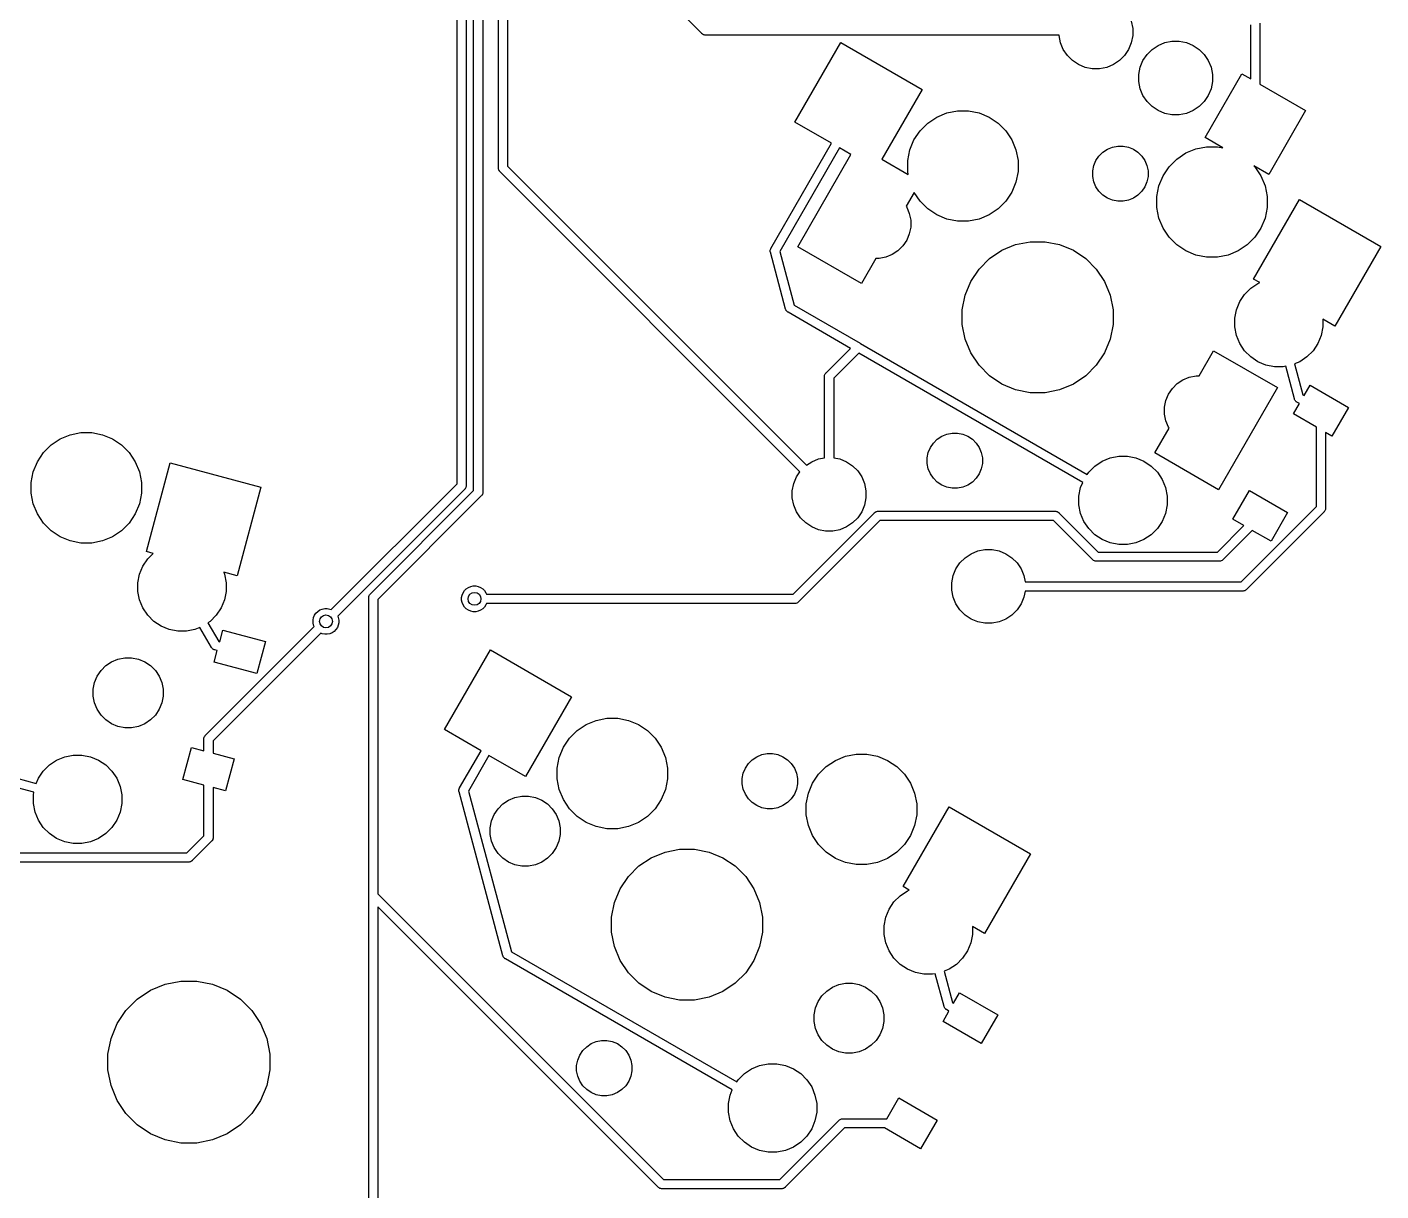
# Model space of a CAD drawing. Extents: x 52 to 337, y -160 to -34.
# Drawn here: x 298.02 to 334.81, y -143.99 to -112.39 of the extents above; entities that cross this region are included whole.
import ezdxf

# ---------------------------------------------------------------- set-up
doc = ezdxf.new("R2010")
doc.units = 0
doc.layers.add('BLACK', color=7, linetype='CONTINUOUS')

msp = doc.modelspace()

# ---------------------------------------------------------------- linework, layer by layer
at = {"layer": 'BLACK', "linetype": 'CONTINUOUS'}
for p, q in [((309.706, -124.788), (309.706, -69.2091)), ((309.956, -69.2547), (309.956, -124.834)), ((310.156, -124.974), (310.156, -69.3955)), ((310.406, -69.4411), (310.406, -125.02)), ((316.356, -112.562), (310.647, -106.853)), ((310.831, -116.211), (310.831, -109.827)), ((311.081, -109.827), (311.081, -116.165)), ((316.36, -112.566), (316.356, -112.562)), ((316.364, -112.57), (316.36, -112.566)), ((328.028, -112.228), (328.066, -112.421)), ((328.066, -112.421), (328.066, -112.618)), ((331.271, -113.793), (331.271, -112.327)), ((331.521, -112.281), (331.521, -113.937)), ((316.376, -112.58), (316.364, -112.57)), ((316.364, -112.57), (316.364, -112.57)), ((316.379, -112.582), (316.376, -112.58)), ((316.4, -112.594), (316.379, -112.582)), ((316.424, -112.601), (316.4, -112.594)), ((316.442, -112.602), (316.424, -112.601)), ((316.448, -112.603), (316.442, -112.602)), ((316.442, -112.602), (316.442, -112.602)), ((316.455, -112.602), (316.448, -112.603)), ((326.066, -112.602), (316.455, -112.602)), ((318.886, -114.968), (320.136, -112.802)), ((320.136, -112.802), (322.345, -114.077)), ((326.066, -112.618), (326.066, -112.602)), ((326.105, -112.811), (326.066, -112.618)), ((326.18, -112.993), (326.105, -112.811)), ((328.028, -112.811), (327.952, -112.993)), ((328.066, -112.618), (328.028, -112.811)), ((328.594, -112.993), (328.758, -112.883)), ((328.758, -112.883), (328.94, -112.808)), ((328.94, -112.808), (329.133, -112.77)), ((329.133, -112.77), (329.33, -112.77)), ((329.33, -112.77), (329.523, -112.808)), ((329.523, -112.808), (329.705, -112.883)), ((329.705, -112.883), (329.869, -112.993)), ((326.289, -113.157), (326.18, -112.993)), ((326.429, -113.296), (326.289, -113.157)), ((326.593, -113.406), (326.429, -113.296)), ((327.704, -113.296), (327.54, -113.406)), ((327.843, -113.157), (327.704, -113.296)), ((327.952, -112.993), (327.843, -113.157)), ((328.27, -113.478), (328.345, -113.296)), ((328.345, -113.296), (328.454, -113.132)), ((328.454, -113.132), (328.594, -112.993)), ((329.869, -112.993), (330.008, -113.132)), ((330.008, -113.132), (330.117, -113.296)), ((330.117, -113.296), (330.193, -113.478)), ((326.774, -113.481), (326.593, -113.406)), ((326.968, -113.52), (326.774, -113.481)), ((327.165, -113.52), (326.968, -113.52)), ((327.358, -113.481), (327.165, -113.52)), ((327.54, -113.406), (327.358, -113.481)), ((328.231, -113.671), (328.27, -113.478)), ((328.231, -113.868), (328.231, -113.671)), ((330.03, -115.386), (331.03, -113.653)), ((330.193, -113.478), (330.231, -113.671)), ((330.231, -113.671), (330.231, -113.868)), ((331.03, -113.653), (331.271, -113.793)), ((328.27, -114.061), (328.231, -113.868)), ((330.231, -113.868), (330.193, -114.061)), ((331.521, -113.937), (332.762, -114.653)), ((322.345, -114.077), (321.25, -115.974)), ((328.345, -114.243), (328.27, -114.061)), ((328.454, -114.407), (328.345, -114.243)), ((328.594, -114.546), (328.454, -114.407)), ((330.008, -114.407), (329.869, -114.546)), ((330.117, -114.243), (330.008, -114.407)), ((330.193, -114.061), (330.117, -114.243)), ((322.741, -114.831), (323.014, -114.718)), ((323.014, -114.718), (323.304, -114.66)), ((323.304, -114.66), (323.599, -114.66)), ((323.599, -114.66), (323.889, -114.718)), ((323.889, -114.718), (324.162, -114.831)), ((328.758, -114.656), (328.594, -114.546)), ((328.94, -114.731), (328.758, -114.656)), ((329.133, -114.77), (328.94, -114.731)), ((329.33, -114.77), (329.133, -114.77)), ((329.523, -114.731), (329.33, -114.77)), ((329.705, -114.656), (329.523, -114.731)), ((329.869, -114.546), (329.705, -114.656)), ((332.762, -114.653), (331.762, -116.386)), ((319.882, -115.543), (318.886, -114.968)), ((322.287, -115.204), (322.495, -114.995)), ((322.495, -114.995), (322.741, -114.831)), ((324.162, -114.831), (324.408, -114.995)), ((324.408, -114.995), (324.617, -115.204)), ((322.009, -115.722), (322.122, -115.449)), ((322.122, -115.449), (322.287, -115.204)), ((324.617, -115.204), (324.781, -115.449)), ((324.781, -115.449), (324.894, -115.722)), ((330.512, -115.664), (330.03, -115.386)), ((318.235, -118.396), (319.882, -115.543)), ((320.099, -115.668), (318.474, -118.481)), ((318.965, -118.35), (320.41, -115.848)), ((320.41, -115.848), (320.099, -115.668)), ((321.952, -116.012), (322.009, -115.722)), ((324.894, -115.722), (324.952, -116.012)), ((327.149, -115.889), (327.253, -115.785)), ((327.253, -115.785), (327.376, -115.703)), ((327.376, -115.703), (327.512, -115.646)), ((327.512, -115.646), (327.657, -115.618)), ((327.657, -115.618), (327.805, -115.618)), ((327.805, -115.618), (327.95, -115.646)), ((327.95, -115.646), (328.087, -115.703)), ((328.087, -115.703), (328.209, -115.785)), ((328.209, -115.785), (328.314, -115.889)), ((329.265, -115.97), (329.51, -115.806)), ((329.51, -115.806), (329.783, -115.693)), ((329.783, -115.693), (330.073, -115.635)), ((330.073, -115.635), (330.369, -115.635)), ((330.369, -115.635), (330.512, -115.664)), ((310.831, -116.217), (310.831, -116.211)), ((310.833, -116.241), (310.831, -116.217)), ((310.84, -116.265), (310.833, -116.241)), ((311.081, -116.165), (319.201, -124.285)), ((321.25, -115.974), (321.968, -116.389)), ((321.952, -116.308), (321.952, -116.012)), ((324.952, -116.012), (324.952, -116.308)), ((326.981, -116.294), (327.01, -116.149)), ((327.01, -116.149), (327.067, -116.012)), ((327.067, -116.012), (327.149, -115.889)), ((328.314, -115.889), (328.396, -116.012)), ((328.396, -116.012), (328.452, -116.149)), ((328.452, -116.149), (328.481, -116.294)), ((328.892, -116.425), (329.056, -116.179)), ((329.056, -116.179), (329.265, -115.97)), ((331.762, -116.386), (331.361, -116.154)), ((331.361, -116.154), (331.386, -116.179)), ((331.386, -116.179), (331.55, -116.425)), ((310.852, -116.287), (310.84, -116.265)), ((310.864, -116.301), (310.852, -116.287)), ((310.867, -116.306), (310.864, -116.301)), ((310.872, -116.31), (310.867, -116.306)), ((319.024, -124.462), (310.872, -116.31)), ((321.968, -116.389), (321.952, -116.308)), ((324.894, -116.598), (324.781, -116.871)), ((324.952, -116.308), (324.894, -116.598)), ((326.981, -116.441), (326.981, -116.294)), ((327.01, -116.586), (326.981, -116.441)), ((327.067, -116.723), (327.01, -116.586)), ((328.452, -116.586), (328.396, -116.723)), ((328.481, -116.441), (328.452, -116.586)), ((328.481, -116.294), (328.481, -116.441)), ((328.779, -116.698), (328.892, -116.425)), ((331.55, -116.425), (331.663, -116.698)), ((322.126, -116.876), (321.909, -117.252)), ((322.287, -117.116), (322.126, -116.876)), ((324.781, -116.871), (324.617, -117.116)), ((327.149, -116.846), (327.067, -116.723)), ((327.253, -116.95), (327.149, -116.846)), ((327.376, -117.032), (327.253, -116.95)), ((328.209, -116.95), (328.087, -117.032)), ((328.314, -116.846), (328.209, -116.95)), ((328.396, -116.723), (328.314, -116.846)), ((328.721, -116.988), (328.779, -116.698)), ((331.663, -116.698), (331.721, -116.988)), ((321.909, -117.252), (321.924, -117.275)), ((321.924, -117.275), (321.995, -117.448)), ((322.495, -117.325), (322.287, -117.116)), ((322.741, -117.489), (322.495, -117.325)), ((324.408, -117.325), (324.162, -117.489)), ((324.617, -117.116), (324.408, -117.325)), ((327.512, -117.089), (327.376, -117.032)), ((327.657, -117.118), (327.512, -117.089)), ((327.805, -117.118), (327.657, -117.118)), ((327.95, -117.089), (327.805, -117.118)), ((328.087, -117.032), (327.95, -117.089)), ((328.721, -117.283), (328.721, -116.988)), ((328.779, -117.573), (328.721, -117.283)), ((331.351, -119.231), (332.601, -117.066)), ((331.721, -117.283), (331.663, -117.573)), ((331.721, -116.988), (331.721, -117.283)), ((332.601, -117.066), (334.81, -118.341)), ((321.995, -117.448), (322.032, -117.631)), ((322.032, -117.631), (322.032, -117.818)), ((323.014, -117.602), (322.741, -117.489)), ((323.304, -117.66), (323.014, -117.602)), ((323.599, -117.66), (323.304, -117.66)), ((323.889, -117.602), (323.599, -117.66)), ((324.162, -117.489), (323.889, -117.602)), ((328.892, -117.846), (328.779, -117.573)), ((331.663, -117.573), (331.55, -117.846)), ((321.995, -118.002), (321.924, -118.175)), ((322.032, -117.818), (321.995, -118.002)), ((329.056, -118.091), (328.892, -117.846)), ((331.55, -117.846), (331.386, -118.091)), ((318.215, -118.447), (318.221, -118.423)), ((318.215, -118.472), (318.215, -118.447)), ((318.221, -118.423), (318.229, -118.407)), ((318.229, -118.407), (318.231, -118.401)), ((318.229, -118.407), (318.229, -118.407)), ((318.231, -118.401), (318.235, -118.396)), ((320.698, -119.35), (318.965, -118.35)), ((321.82, -118.33), (321.687, -118.463)), ((321.924, -118.175), (321.82, -118.33)), ((324.174, -118.672), (324.51, -118.448)), ((324.51, -118.448), (324.883, -118.293)), ((324.883, -118.293), (325.279, -118.215)), ((325.279, -118.215), (325.683, -118.215)), ((325.683, -118.215), (326.079, -118.293)), ((326.079, -118.293), (326.452, -118.448)), ((326.452, -118.448), (326.788, -118.672)), ((329.265, -118.3), (329.056, -118.091)), ((329.51, -118.465), (329.265, -118.3)), ((331.177, -118.3), (330.931, -118.465)), ((331.386, -118.091), (331.177, -118.3)), ((334.81, -118.341), (333.56, -120.506)), ((318.218, -118.49), (318.215, -118.472)), ((318.219, -118.496), (318.218, -118.49)), ((318.218, -118.49), (318.218, -118.49)), ((318.221, -118.502), (318.219, -118.496)), ((318.635, -120.046), (318.221, -118.502)), ((318.474, -118.481), (318.864, -119.937)), ((321.088, -118.675), (320.698, -119.35)), ((321.175, -118.675), (321.088, -118.675)), ((321.359, -118.638), (321.175, -118.675)), ((321.532, -118.567), (321.359, -118.638)), ((321.687, -118.463), (321.532, -118.567)), ((323.889, -118.958), (324.174, -118.672)), ((326.788, -118.672), (327.074, -118.958)), ((329.783, -118.578), (329.51, -118.465)), ((330.073, -118.635), (329.783, -118.578)), ((330.369, -118.635), (330.073, -118.635)), ((330.658, -118.578), (330.369, -118.635)), ((330.931, -118.465), (330.658, -118.578)), ((323.665, -119.294), (323.889, -118.958)), ((327.074, -118.958), (327.298, -119.294)), ((323.51, -119.667), (323.665, -119.294)), ((327.298, -119.294), (327.452, -119.667)), ((331.104, -119.647), (331.271, -119.48)), ((331.271, -119.48), (331.467, -119.348)), ((331.518, -119.327), (331.351, -119.231)), ((331.467, -119.348), (331.518, -119.327)), ((323.431, -120.063), (323.51, -119.667)), ((327.452, -119.667), (327.531, -120.063)), ((330.882, -120.062), (330.972, -119.843)), ((330.972, -119.843), (331.104, -119.647)), ((318.636, -120.052), (318.635, -120.046)), ((318.638, -120.058), (318.636, -120.052)), ((318.644, -120.075), (318.638, -120.058)), ((318.638, -120.058), (318.638, -120.058)), ((318.657, -120.096), (318.644, -120.075)), ((318.674, -120.114), (318.657, -120.096)), ((318.694, -120.128), (318.674, -120.114)), ((318.7, -120.131), (318.694, -120.128)), ((320.397, -121.111), (318.7, -120.131)), ((318.864, -119.937), (320.661, -120.975)), ((323.431, -120.467), (323.431, -120.063)), ((327.531, -120.063), (327.531, -120.467)), ((330.836, -120.294), (330.882, -120.062)), ((330.836, -120.53), (330.836, -120.294)), ((323.51, -120.863), (323.431, -120.467)), ((327.531, -120.467), (327.452, -120.863)), ((330.882, -120.762), (330.836, -120.53)), ((333.236, -120.53), (333.19, -120.762)), ((333.56, -120.506), (333.236, -120.319)), ((333.236, -120.319), (333.236, -120.53)), ((320.661, -120.975), (320.67, -120.98)), ((320.67, -120.98), (320.672, -120.981)), ((320.672, -120.981), (326.831, -124.537)), ((323.665, -121.236), (323.51, -120.863)), ((327.452, -120.863), (327.298, -121.236)), ((330.972, -120.98), (330.882, -120.762)), ((331.104, -121.177), (330.972, -120.98)), ((333.099, -120.98), (332.968, -121.177)), ((333.19, -120.762), (333.099, -120.98)), ((319.732, -121.776), (320.397, -121.111)), ((320.621, -121.24), (319.941, -121.92)), ((326.707, -124.754), (320.621, -121.24)), ((323.889, -121.572), (323.665, -121.236)), ((327.298, -121.236), (327.074, -121.572)), ((329.875, -121.855), (330.265, -121.179)), ((330.265, -121.179), (331.997, -122.179)), ((331.271, -121.344), (331.104, -121.177)), ((331.467, -121.475), (331.271, -121.344)), ((332.801, -121.344), (332.604, -121.475)), ((332.968, -121.177), (332.801, -121.344)), ((324.174, -121.857), (323.889, -121.572)), ((327.074, -121.572), (326.788, -121.857)), ((331.686, -121.566), (331.467, -121.475)), ((331.918, -121.612), (331.686, -121.566)), ((332.154, -121.612), (331.918, -121.612)), ((332.224, -121.598), (332.154, -121.612)), ((332.463, -122.487), (332.224, -121.598)), ((332.604, -121.475), (332.466, -121.533)), ((332.466, -121.533), (332.692, -122.378)), ((319.691, -121.869), (319.693, -121.844)), ((319.691, -121.875), (319.691, -121.869)), ((319.691, -124.082), (319.691, -121.875)), ((319.693, -121.844), (319.7, -121.821)), ((319.7, -121.821), (319.712, -121.799)), ((319.712, -121.799), (319.723, -121.785)), ((319.723, -121.785), (319.727, -121.78)), ((319.723, -121.785), (319.723, -121.785)), ((319.727, -121.78), (319.732, -121.776)), ((319.941, -121.92), (319.941, -124.082)), ((324.51, -122.081), (324.174, -121.857)), ((324.883, -122.236), (324.51, -122.081)), ((326.452, -122.081), (326.079, -122.236)), ((326.788, -121.857), (326.452, -122.081)), ((329.143, -122.199), (329.275, -122.067)), ((329.275, -122.067), (329.431, -121.963)), ((329.431, -121.963), (329.604, -121.891)), ((329.604, -121.891), (329.787, -121.855)), ((329.787, -121.855), (329.875, -121.855)), ((332.723, -122.396), (332.886, -122.115)), ((332.886, -122.115), (333.925, -122.715)), ((325.279, -122.315), (324.883, -122.236)), ((325.683, -122.315), (325.279, -122.315)), ((326.079, -122.236), (325.683, -122.315)), ((328.967, -122.528), (329.039, -122.355)), ((329.039, -122.355), (329.143, -122.199)), ((331.997, -122.179), (330.397, -124.95)), ((332.464, -122.493), (332.463, -122.487)), ((332.466, -122.499), (332.464, -122.493)), ((332.472, -122.516), (332.466, -122.499)), ((332.466, -122.499), (332.466, -122.499)), ((332.692, -122.378), (332.723, -122.396)), ((328.931, -122.711), (328.967, -122.528)), ((328.931, -122.898), (328.931, -122.711)), ((332.436, -122.894), (332.598, -122.613)), ((332.485, -122.537), (332.472, -122.516)), ((332.502, -122.555), (332.485, -122.537)), ((332.509, -122.56), (332.502, -122.555)), ((332.517, -122.566), (332.509, -122.56)), ((332.522, -122.57), (332.517, -122.566)), ((332.517, -122.566), (332.517, -122.566)), ((332.528, -122.572), (332.522, -122.57)), ((332.598, -122.613), (332.528, -122.572)), ((333.925, -122.715), (333.475, -123.494)), ((328.967, -123.082), (328.931, -122.898)), ((329.039, -123.255), (328.967, -123.082)), ((333.055, -123.252), (332.436, -122.894)), ((298.675, -123.735), (298.921, -123.57)), ((298.921, -123.57), (299.194, -123.457)), ((299.194, -123.457), (299.484, -123.4)), ((299.484, -123.4), (299.779, -123.4)), ((299.779, -123.4), (300.069, -123.457)), ((300.069, -123.457), (300.342, -123.57)), ((300.342, -123.57), (300.588, -123.735)), ((322.649, -123.684), (322.753, -123.579)), ((322.753, -123.579), (322.876, -123.497)), ((322.876, -123.497), (323.012, -123.441)), ((323.012, -123.441), (323.157, -123.412)), ((323.157, -123.412), (323.305, -123.412)), ((323.305, -123.412), (323.45, -123.441)), ((323.45, -123.441), (323.587, -123.497)), ((323.587, -123.497), (323.709, -123.579)), ((323.709, -123.579), (323.814, -123.684)), ((328.665, -123.95), (329.054, -123.277)), ((329.054, -123.277), (329.039, -123.255)), ((333.055, -125.405), (333.055, -123.252)), ((333.475, -123.494), (333.305, -123.396)), ((333.305, -123.396), (333.305, -125.45)), ((298.302, -124.189), (298.467, -123.944)), ((298.467, -123.944), (298.675, -123.735)), ((300.588, -123.735), (300.797, -123.944)), ((300.797, -123.944), (300.961, -124.189)), ((322.481, -124.088), (322.51, -123.943)), ((322.51, -123.943), (322.567, -123.807)), ((322.567, -123.807), (322.649, -123.684)), ((323.814, -123.684), (323.896, -123.807)), ((323.896, -123.807), (323.952, -123.943)), ((323.952, -123.943), (323.981, -124.088)), ((330.397, -124.95), (328.665, -123.95)), ((298.189, -124.462), (298.302, -124.189)), ((300.961, -124.189), (301.074, -124.462)), ((301.266, -126.632), (301.913, -124.217)), ((301.913, -124.217), (304.376, -124.877)), ((319.201, -124.285), (319.343, -124.191)), ((319.343, -124.191), (319.524, -124.115)), ((319.524, -124.115), (319.691, -124.082)), ((319.941, -124.082), (320.108, -124.115)), ((320.108, -124.115), (320.29, -124.191)), ((320.29, -124.191), (320.454, -124.3)), ((320.454, -124.3), (320.593, -124.439)), ((322.481, -124.236), (322.481, -124.088)), ((322.51, -124.381), (322.481, -124.236)), ((323.981, -124.236), (323.952, -124.381)), ((323.981, -124.088), (323.981, -124.236)), ((326.871, -124.478), (327.038, -124.311)), ((327.038, -124.311), (327.235, -124.179)), ((327.235, -124.179), (327.453, -124.089)), ((327.453, -124.089), (327.685, -124.043)), ((327.685, -124.043), (327.922, -124.043)), ((327.922, -124.043), (328.153, -124.089)), ((328.153, -124.089), (328.372, -124.179)), ((328.372, -124.179), (328.568, -124.311)), ((328.568, -124.311), (328.735, -124.478)), ((298.132, -124.752), (298.189, -124.462)), ((301.074, -124.462), (301.132, -124.752)), ((318.855, -124.785), (318.93, -124.603)), ((318.93, -124.603), (319.024, -124.462)), ((320.593, -124.439), (320.702, -124.603)), ((320.702, -124.603), (320.778, -124.785)), ((322.567, -124.517), (322.51, -124.381)), ((322.649, -124.64), (322.567, -124.517)), ((322.753, -124.744), (322.649, -124.64)), ((323.814, -124.64), (323.709, -124.744)), ((323.896, -124.517), (323.814, -124.64)), ((323.952, -124.381), (323.896, -124.517)), ((326.831, -124.537), (326.871, -124.478)), ((328.735, -124.478), (328.867, -124.674)), ((328.867, -124.674), (328.957, -124.893)), ((298.132, -125.047), (298.132, -124.752)), ((298.189, -125.337), (298.132, -125.047)), ((301.132, -125.047), (301.074, -125.337)), ((301.132, -124.752), (301.132, -125.047)), ((304.376, -124.877), (303.729, -127.292)), ((306.287, -128.208), (309.706, -124.788)), ((309.915, -124.933), (306.463, -128.384)), ((307.347, -127.784), (310.156, -124.974)), ((309.92, -124.929), (309.915, -124.933)), ((309.924, -124.924), (309.92, -124.929)), ((309.936, -124.91), (309.924, -124.924)), ((309.924, -124.924), (309.924, -124.924)), ((309.947, -124.888), (309.936, -124.91)), ((309.949, -124.883), (309.947, -124.888)), ((309.954, -124.864), (309.949, -124.883)), ((309.956, -124.846), (309.954, -124.864)), ((309.956, -124.834), (309.957, -124.84)), ((309.957, -124.84), (309.956, -124.846)), ((309.956, -124.846), (309.956, -124.846)), ((310.397, -125.074), (310.386, -125.096)), ((310.404, -125.051), (310.397, -125.074)), ((310.406, -125.032), (310.404, -125.051)), ((310.406, -125.02), (310.407, -125.026)), ((310.407, -125.026), (310.406, -125.032)), ((310.406, -125.032), (310.406, -125.032)), ((318.816, -124.978), (318.855, -124.785)), ((318.816, -125.175), (318.816, -124.978)), ((320.778, -124.785), (320.816, -124.978)), ((320.816, -124.978), (320.816, -125.175)), ((322.876, -124.826), (322.753, -124.744)), ((323.012, -124.883), (322.876, -124.826)), ((323.157, -124.912), (323.012, -124.883)), ((323.305, -124.912), (323.157, -124.912)), ((323.45, -124.883), (323.305, -124.912)), ((323.587, -124.826), (323.45, -124.883)), ((323.709, -124.744), (323.587, -124.826)), ((326.603, -125.124), (326.649, -124.893)), ((326.649, -124.893), (326.707, -124.754)), ((328.957, -124.893), (329.003, -125.124)), ((330.786, -125.752), (331.236, -124.973)), ((331.236, -124.973), (332.275, -125.573)), ((298.302, -125.61), (298.189, -125.337)), ((301.074, -125.337), (300.961, -125.61)), ((310.365, -125.119), (307.556, -127.928)), ((310.37, -125.115), (310.365, -125.119)), ((310.381, -125.102), (310.37, -125.115)), ((310.386, -125.096), (310.381, -125.102)), ((318.855, -125.369), (318.816, -125.175)), ((318.93, -125.551), (318.855, -125.369)), ((320.778, -125.369), (320.702, -125.551)), ((320.816, -125.175), (320.778, -125.369)), ((326.603, -125.361), (326.603, -125.124)), ((326.649, -125.593), (326.603, -125.361)), ((329.003, -125.361), (328.957, -125.593)), ((329.003, -125.124), (329.003, -125.361)), ((331.008, -127.452), (333.055, -125.405)), ((298.467, -125.856), (298.302, -125.61)), ((300.961, -125.61), (300.797, -125.856)), ((318.837, -127.79), (321.048, -125.578)), ((319.039, -125.714), (318.93, -125.551)), ((321.193, -125.787), (318.982, -127.999)), ((319.179, -125.854), (319.039, -125.714)), ((320.593, -125.714), (320.454, -125.854)), ((320.702, -125.551), (320.593, -125.714)), ((321.048, -125.578), (321.052, -125.574)), ((321.052, -125.574), (321.057, -125.57)), ((321.057, -125.57), (321.071, -125.558)), ((321.057, -125.57), (321.057, -125.57)), ((321.071, -125.558), (321.093, -125.546)), ((321.093, -125.546), (321.117, -125.539)), ((321.117, -125.539), (321.135, -125.537)), ((321.135, -125.537), (321.135, -125.537)), ((321.135, -125.537), (321.141, -125.537)), ((321.141, -125.537), (321.147, -125.537)), ((321.147, -125.537), (325.96, -125.537)), ((325.914, -125.787), (321.193, -125.787)), ((326.979, -126.852), (325.914, -125.787)), ((325.96, -125.537), (325.966, -125.537)), ((325.966, -125.537), (325.972, -125.537)), ((325.972, -125.537), (325.972, -125.537)), ((325.972, -125.537), (325.991, -125.539)), ((325.991, -125.539), (326.014, -125.546)), ((326.014, -125.546), (326.036, -125.558)), ((326.036, -125.558), (326.055, -125.574)), ((326.055, -125.574), (326.059, -125.578)), ((326.059, -125.578), (327.123, -126.643)), ((326.74, -125.811), (326.649, -125.593)), ((326.871, -126.008), (326.74, -125.811)), ((328.867, -125.811), (328.735, -126.008)), ((328.957, -125.593), (328.867, -125.811)), ((331.089, -125.927), (330.786, -125.752)), ((333.264, -125.549), (331.153, -127.661)), ((332.275, -125.573), (331.825, -126.352)), ((333.269, -125.545), (333.264, -125.549)), ((333.276, -125.537), (333.269, -125.545)), ((333.285, -125.526), (333.276, -125.537)), ((333.296, -125.504), (333.285, -125.526)), ((333.3, -125.492), (333.296, -125.504)), ((333.304, -125.481), (333.3, -125.492)), ((333.305, -125.462), (333.304, -125.481)), ((333.305, -125.45), (333.306, -125.456)), ((333.306, -125.456), (333.305, -125.462)), ((333.305, -125.462), (333.305, -125.462)), ((298.675, -126.065), (298.467, -125.856)), ((298.921, -126.229), (298.675, -126.065)), ((300.588, -126.065), (300.342, -126.229)), ((300.797, -125.856), (300.588, -126.065)), ((319.343, -125.963), (319.179, -125.854)), ((319.524, -126.038), (319.343, -125.963)), ((319.718, -126.077), (319.524, -126.038)), ((319.915, -126.077), (319.718, -126.077)), ((320.108, -126.038), (319.915, -126.077)), ((320.29, -125.963), (320.108, -126.038)), ((320.454, -125.854), (320.29, -125.963)), ((327.038, -126.175), (326.871, -126.008)), ((327.235, -126.306), (327.038, -126.175)), ((328.568, -126.175), (328.372, -126.306)), ((328.735, -126.008), (328.568, -126.175)), ((330.373, -126.643), (331.089, -125.927)), ((331.313, -126.057), (330.518, -126.852)), ((331.825, -126.352), (331.313, -126.057)), ((299.194, -126.342), (298.921, -126.229)), ((299.484, -126.4), (299.194, -126.342)), ((299.779, -126.4), (299.484, -126.4)), ((300.069, -126.342), (299.779, -126.4)), ((300.342, -126.229), (300.069, -126.342)), ((327.453, -126.397), (327.235, -126.306)), ((327.685, -126.443), (327.453, -126.397)), ((327.922, -126.443), (327.685, -126.443)), ((328.153, -126.397), (327.922, -126.443)), ((328.372, -126.306), (328.153, -126.397)), ((301.169, -127.026), (301.301, -126.83)), ((301.45, -126.681), (301.266, -126.632)), ((301.301, -126.83), (301.45, -126.681)), ((323.37, -126.939), (323.509, -126.8)), ((323.509, -126.8), (323.673, -126.691)), ((323.673, -126.691), (323.855, -126.615)), ((323.855, -126.615), (324.048, -126.577)), ((324.048, -126.577), (324.245, -126.577)), ((324.245, -126.577), (324.438, -126.615)), ((324.438, -126.615), (324.62, -126.691)), ((324.62, -126.691), (324.784, -126.8)), ((324.784, -126.8), (324.923, -126.939)), ((326.983, -126.857), (326.979, -126.852)), ((326.987, -126.86), (326.983, -126.857)), ((327.002, -126.872), (326.987, -126.86)), ((327.023, -126.883), (327.002, -126.872)), ((327.023, -126.884), (327.023, -126.883)), ((327.047, -126.891), (327.023, -126.884)), ((327.065, -126.893), (327.047, -126.891)), ((327.071, -126.893), (327.065, -126.893)), ((327.065, -126.893), (327.065, -126.893)), ((327.077, -126.893), (327.071, -126.893)), ((330.419, -126.893), (327.077, -126.893)), ((327.123, -126.643), (330.373, -126.643)), ((330.425, -126.893), (330.419, -126.893)), ((330.431, -126.893), (330.425, -126.893)), ((330.45, -126.891), (330.431, -126.893)), ((330.431, -126.893), (330.431, -126.893)), ((330.473, -126.884), (330.45, -126.891)), ((330.495, -126.872), (330.473, -126.884)), ((330.514, -126.857), (330.495, -126.872)), ((330.518, -126.852), (330.514, -126.857)), ((301.033, -127.477), (301.079, -127.245)), ((301.079, -127.245), (301.169, -127.026)), ((303.729, -127.292), (303.366, -127.194)), ((303.366, -127.194), (303.387, -127.245)), ((303.387, -127.245), (303.433, -127.477)), ((323.185, -127.285), (323.26, -127.103)), ((323.26, -127.103), (323.37, -126.939)), ((324.923, -126.939), (325.033, -127.103)), ((325.033, -127.103), (325.108, -127.285)), ((301.033, -127.713), (301.033, -127.477)), ((303.433, -127.477), (303.433, -127.713)), ((309.909, -127.692), (309.958, -127.643)), ((309.958, -127.643), (310.015, -127.605)), ((310.015, -127.605), (310.079, -127.578)), ((310.079, -127.578), (310.147, -127.565)), ((310.147, -127.565), (310.216, -127.565)), ((310.216, -127.565), (310.283, -127.578)), ((310.283, -127.578), (310.347, -127.605)), ((310.347, -127.605), (310.404, -127.643)), ((310.404, -127.643), (310.453, -127.692)), ((323.146, -127.478), (323.185, -127.285)), ((323.146, -127.675), (323.146, -127.478)), ((325.108, -127.285), (325.141, -127.452)), ((325.141, -127.452), (331.008, -127.452)), ((301.079, -127.945), (301.033, -127.713)), ((301.169, -128.163), (301.079, -127.945)), ((303.387, -127.945), (303.296, -128.163)), ((303.433, -127.713), (303.387, -127.945)), ((307.306, -127.87), (307.308, -127.852)), ((307.306, -127.876), (307.306, -127.87)), ((307.306, -127.87), (307.306, -127.87)), ((307.306, -127.882), (307.306, -127.876)), ((307.306, -131.947), (307.306, -127.882)), ((307.308, -127.852), (307.315, -127.828)), ((307.315, -127.828), (307.327, -127.806)), ((307.327, -127.806), (307.342, -127.787)), ((307.342, -127.787), (307.347, -127.784)), ((307.556, -127.928), (307.556, -135.924)), ((309.831, -127.88), (309.845, -127.813)), ((309.831, -127.949), (309.831, -127.88)), ((309.845, -128.017), (309.831, -127.949)), ((309.845, -127.813), (309.871, -127.749)), ((309.871, -128.08), (309.845, -128.017)), ((309.871, -127.749), (309.909, -127.692)), ((310.453, -127.692), (310.491, -127.749)), ((310.491, -127.749), (310.508, -127.79)), ((310.508, -127.79), (318.837, -127.79)), ((318.959, -128.019), (318.937, -128.031)), ((318.978, -128.004), (318.959, -128.019)), ((318.982, -127.999), (318.978, -128.004)), ((323.185, -127.869), (323.146, -127.675)), ((323.26, -128.051), (323.185, -127.869)), ((325.108, -127.869), (325.033, -128.051)), ((325.141, -127.702), (325.108, -127.869)), ((331.054, -127.702), (325.141, -127.702)), ((331.06, -127.702), (331.054, -127.702)), ((331.066, -127.702), (331.06, -127.702)), ((331.084, -127.7), (331.066, -127.702)), ((331.066, -127.702), (331.066, -127.702)), ((331.108, -127.693), (331.084, -127.7)), ((331.13, -127.681), (331.108, -127.693)), ((331.149, -127.666), (331.13, -127.681)), ((331.153, -127.661), (331.149, -127.666)), ((301.301, -128.36), (301.169, -128.163)), ((301.468, -128.527), (301.301, -128.36)), ((303.165, -128.36), (302.998, -128.527)), ((303.296, -128.163), (303.165, -128.36)), ((305.807, -128.425), (305.834, -128.361)), ((305.834, -128.361), (305.872, -128.304)), ((305.872, -128.304), (305.921, -128.255)), ((305.921, -128.255), (305.978, -128.217)), ((305.978, -128.217), (306.042, -128.191)), ((306.042, -128.191), (306.109, -128.177)), ((306.109, -128.177), (306.178, -128.177)), ((306.178, -128.177), (306.246, -128.191)), ((306.246, -128.191), (306.287, -128.208)), ((306.463, -128.384), (306.48, -128.425)), ((309.909, -128.138), (309.871, -128.08)), ((309.958, -128.187), (309.909, -128.138)), ((310.015, -128.225), (309.958, -128.187)), ((310.079, -128.251), (310.015, -128.225)), ((310.147, -128.265), (310.079, -128.251)), ((310.216, -128.265), (310.147, -128.265)), ((310.283, -128.251), (310.216, -128.265)), ((310.347, -128.225), (310.283, -128.251)), ((310.404, -128.187), (310.347, -128.225)), ((310.453, -128.138), (310.404, -128.187)), ((310.491, -128.08), (310.453, -128.138)), ((310.508, -128.04), (310.491, -128.08)), ((318.883, -128.04), (310.508, -128.04)), ((318.889, -128.04), (318.883, -128.04)), ((318.895, -128.04), (318.889, -128.04)), ((318.913, -128.038), (318.895, -128.04)), ((318.895, -128.04), (318.895, -128.04)), ((318.937, -128.031), (318.913, -128.038)), ((323.37, -128.214), (323.26, -128.051)), ((323.509, -128.354), (323.37, -128.214)), ((323.673, -128.463), (323.509, -128.354)), ((324.784, -128.354), (324.62, -128.463)), ((324.923, -128.214), (324.784, -128.354)), ((325.033, -128.051), (324.923, -128.214)), ((301.664, -128.658), (301.468, -128.527)), ((301.883, -128.749), (301.664, -128.658)), ((302.115, -128.795), (301.883, -128.749)), ((302.583, -128.749), (302.351, -128.795)), ((302.721, -128.691), (302.583, -128.749)), ((303.035, -129.235), (302.721, -128.691)), ((302.866, -131.628), (305.824, -128.67)), ((302.998, -128.527), (302.938, -128.567)), ((302.938, -128.567), (303.229, -129.07)), ((305.794, -128.493), (305.807, -128.425)), ((305.794, -128.562), (305.794, -128.493)), ((305.807, -128.629), (305.794, -128.562)), ((305.824, -128.67), (305.807, -128.629)), ((306.416, -128.75), (306.367, -128.799)), ((306.454, -128.693), (306.416, -128.75)), ((306.48, -128.629), (306.454, -128.693)), ((306.48, -128.425), (306.494, -128.493)), ((306.494, -128.562), (306.48, -128.629)), ((306.494, -128.493), (306.494, -128.562)), ((323.855, -128.538), (323.673, -128.463)), ((324.048, -128.577), (323.855, -128.538)), ((324.245, -128.577), (324.048, -128.577)), ((324.438, -128.538), (324.245, -128.577)), ((324.62, -128.463), (324.438, -128.538)), ((302.351, -128.795), (302.115, -128.795)), ((306.001, -128.847), (303.075, -131.773)), ((303.229, -129.07), (303.257, -129.078)), ((303.257, -129.078), (303.341, -128.764)), ((303.341, -128.764), (304.5, -129.075)), ((304.5, -129.075), (304.267, -129.944)), ((306.042, -128.864), (306.001, -128.847)), ((306.109, -128.877), (306.042, -128.864)), ((306.178, -128.877), (306.109, -128.877)), ((306.246, -128.864), (306.178, -128.877)), ((306.31, -128.837), (306.246, -128.864)), ((306.367, -128.799), (306.31, -128.837)), ((303.038, -129.241), (303.035, -129.235)), ((303.041, -129.246), (303.038, -129.241)), ((303.042, -129.246), (303.041, -129.246)), ((303.052, -129.261), (303.042, -129.246)), ((303.07, -129.277), (303.052, -129.261)), ((303.091, -129.29), (303.07, -129.277)), ((303.098, -129.293), (303.091, -129.29)), ((303.108, -129.297), (303.098, -129.293)), ((303.114, -129.299), (303.108, -129.297)), ((303.108, -129.297), (303.108, -129.297)), ((303.108, -129.633), (303.192, -129.319)), ((303.12, -129.3), (303.114, -129.299)), ((303.192, -129.319), (303.12, -129.3)), ((309.361, -131.465), (310.611, -129.3)), ((310.611, -129.3), (312.82, -130.575)), ((299.928, -130.014), (300.032, -129.858)), ((300.032, -129.858), (300.165, -129.726)), ((300.165, -129.726), (300.32, -129.622)), ((300.32, -129.622), (300.493, -129.551)), ((300.493, -129.551), (300.677, -129.514)), ((300.677, -129.514), (300.864, -129.514)), ((300.864, -129.514), (301.047, -129.551)), ((301.047, -129.551), (301.22, -129.622)), ((301.22, -129.622), (301.376, -129.726)), ((301.376, -129.726), (301.508, -129.858)), ((301.508, -129.858), (301.612, -130.014)), ((304.267, -129.944), (303.108, -129.633)), ((299.82, -130.37), (299.857, -130.187)), ((299.857, -130.187), (299.928, -130.014)), ((301.612, -130.014), (301.684, -130.187)), ((301.684, -130.187), (301.72, -130.37)), ((299.82, -130.558), (299.82, -130.37)), ((299.857, -130.741), (299.82, -130.558)), ((301.72, -130.558), (301.684, -130.741)), ((301.72, -130.37), (301.72, -130.558)), ((312.82, -130.575), (311.57, -132.74)), ((299.928, -130.914), (299.857, -130.741)), ((300.032, -131.07), (299.928, -130.914)), ((301.612, -130.914), (301.508, -131.07)), ((301.684, -130.741), (301.612, -130.914)), ((298.209, -133.168), (291.335, -131.326)), ((291.444, -131.097), (298.274, -132.927)), ((300.165, -131.202), (300.032, -131.07)), ((300.32, -131.306), (300.165, -131.202)), ((300.493, -131.378), (300.32, -131.306)), ((301.22, -131.306), (301.047, -131.378)), ((301.376, -131.202), (301.22, -131.306)), ((301.508, -131.07), (301.376, -131.202)), ((312.97, -131.493), (313.216, -131.329)), ((313.216, -131.329), (313.489, -131.215)), ((313.489, -131.215), (313.779, -131.158)), ((313.779, -131.158), (314.074, -131.158)), ((314.074, -131.158), (314.364, -131.215)), ((314.364, -131.215), (314.637, -131.329)), ((314.637, -131.329), (314.883, -131.493)), ((300.677, -131.414), (300.493, -131.378)), ((300.864, -131.414), (300.677, -131.414)), ((301.047, -131.378), (300.864, -131.414)), ((302.825, -131.715), (302.827, -131.696)), ((302.827, -131.696), (302.834, -131.673)), ((302.834, -131.673), (302.846, -131.651)), ((302.846, -131.651), (302.861, -131.632)), ((302.861, -131.632), (302.866, -131.628)), ((310.357, -132.04), (309.361, -131.465)), ((312.762, -131.702), (312.97, -131.493)), ((314.883, -131.493), (315.092, -131.702)), ((302.254, -132.821), (302.487, -131.952)), ((302.487, -131.952), (302.825, -132.042)), ((302.825, -131.721), (302.825, -131.715)), ((302.825, -131.715), (302.825, -131.715)), ((302.825, -131.727), (302.825, -131.721)), ((302.825, -132.042), (302.825, -131.727)), ((303.075, -131.773), (303.075, -132.109)), ((307.306, -135.969), (307.306, -131.947)), ((309.774, -133.05), (310.357, -132.04)), ((312.484, -132.22), (312.597, -131.947)), ((312.597, -131.947), (312.762, -131.702)), ((315.092, -131.702), (315.256, -131.947)), ((315.256, -131.947), (315.369, -132.22)), ((298.463, -132.592), (298.63, -132.425)), ((298.63, -132.425), (298.826, -132.293)), ((298.826, -132.293), (299.045, -132.203)), ((299.045, -132.203), (299.277, -132.157)), ((299.277, -132.157), (299.513, -132.157)), ((299.513, -132.157), (299.745, -132.203)), ((299.745, -132.203), (299.963, -132.293)), ((299.963, -132.293), (300.16, -132.425)), ((300.16, -132.425), (300.327, -132.592)), ((303.075, -132.109), (303.646, -132.262)), ((303.646, -132.262), (303.413, -133.132)), ((310.574, -132.165), (310.014, -133.135)), ((311.57, -132.74), (310.574, -132.165)), ((312.427, -132.51), (312.484, -132.22)), ((315.369, -132.22), (315.427, -132.51)), ((317.542, -132.51), (317.624, -132.387)), ((317.624, -132.387), (317.728, -132.283)), ((317.728, -132.283), (317.851, -132.201)), ((317.851, -132.201), (317.987, -132.144)), ((317.987, -132.144), (318.132, -132.115)), ((318.132, -132.115), (318.28, -132.115)), ((318.28, -132.115), (318.425, -132.144)), ((318.425, -132.144), (318.562, -132.201)), ((318.562, -132.201), (318.684, -132.283)), ((318.684, -132.283), (318.789, -132.387)), ((318.789, -132.387), (318.871, -132.51)), ((319.74, -132.468), (319.985, -132.304)), ((319.985, -132.304), (320.258, -132.191)), ((320.258, -132.191), (320.548, -132.133)), ((320.548, -132.133), (320.844, -132.133)), ((320.844, -132.133), (321.133, -132.191)), ((321.133, -132.191), (321.406, -132.304)), ((321.406, -132.304), (321.652, -132.468)), ((298.274, -132.927), (298.331, -132.788)), ((298.331, -132.788), (298.463, -132.592)), ((300.327, -132.592), (300.458, -132.788)), ((300.458, -132.788), (300.549, -133.007)), ((312.427, -132.806), (312.427, -132.51)), ((315.427, -132.51), (315.427, -132.806)), ((317.456, -132.792), (317.485, -132.647)), ((317.456, -132.939), (317.456, -132.792)), ((317.485, -132.647), (317.542, -132.51)), ((318.871, -132.51), (318.927, -132.647)), ((318.927, -132.647), (318.956, -132.792)), ((318.956, -132.792), (318.956, -132.939)), ((319.367, -132.923), (319.531, -132.677)), ((319.531, -132.677), (319.74, -132.468)), ((321.652, -132.468), (321.861, -132.677)), ((321.861, -132.677), (322.025, -132.923)), ((298.195, -133.238), (298.209, -133.168)), ((300.549, -133.007), (300.595, -133.238)), ((302.825, -132.974), (302.254, -132.821)), ((302.825, -134.354), (302.825, -132.974)), ((303.413, -133.132), (303.075, -133.041)), ((303.075, -133.041), (303.075, -134.4)), ((309.754, -133.126), (309.755, -133.101)), ((309.757, -133.144), (309.754, -133.126)), ((309.755, -133.101), (309.761, -133.077)), ((309.758, -133.15), (309.757, -133.144)), ((309.757, -133.144), (309.757, -133.144)), ((309.76, -133.156), (309.758, -133.15)), ((310.953, -137.608), (309.76, -133.156)), ((309.761, -133.077), (309.768, -133.061)), ((309.768, -133.061), (309.771, -133.055)), ((309.768, -133.061), (309.768, -133.061)), ((309.771, -133.055), (309.774, -133.05)), ((310.014, -133.135), (311.183, -137.5)), ((312.484, -133.095), (312.427, -132.806)), ((312.597, -133.368), (312.484, -133.095)), ((315.369, -133.095), (315.256, -133.368)), ((315.427, -132.806), (315.369, -133.095)), ((317.485, -133.084), (317.456, -132.939)), ((317.542, -133.221), (317.485, -133.084)), ((318.927, -133.084), (318.871, -133.221)), ((318.956, -132.939), (318.927, -133.084)), ((319.254, -133.196), (319.367, -132.923)), ((322.025, -132.923), (322.138, -133.196)), ((298.195, -133.475), (298.195, -133.238)), ((298.241, -133.707), (298.195, -133.475)), ((300.595, -133.475), (300.549, -133.707)), ((300.595, -133.238), (300.595, -133.475)), ((310.819, -133.617), (310.951, -133.485)), ((310.951, -133.485), (311.107, -133.381)), ((311.107, -133.381), (311.28, -133.309)), ((311.28, -133.309), (311.463, -133.272)), ((311.463, -133.272), (311.65, -133.272)), ((311.65, -133.272), (311.834, -133.309)), ((311.834, -133.309), (312.007, -133.381)), ((312.007, -133.381), (312.162, -133.485)), ((312.162, -133.485), (312.295, -133.617)), ((312.762, -133.614), (312.597, -133.368)), ((315.256, -133.368), (315.092, -133.614)), ((317.624, -133.343), (317.542, -133.221)), ((317.728, -133.448), (317.624, -133.343)), ((317.851, -133.53), (317.728, -133.448)), ((317.987, -133.587), (317.851, -133.53)), ((318.562, -133.53), (318.425, -133.587)), ((318.684, -133.448), (318.562, -133.53)), ((318.789, -133.343), (318.684, -133.448)), ((318.871, -133.221), (318.789, -133.343)), ((319.196, -133.485), (319.254, -133.196)), ((319.196, -133.781), (319.196, -133.485)), ((322.138, -133.196), (322.196, -133.485)), ((322.196, -133.485), (322.196, -133.781)), ((298.331, -133.925), (298.241, -133.707)), ((300.549, -133.707), (300.458, -133.925)), ((310.643, -133.945), (310.715, -133.773)), ((310.715, -133.773), (310.819, -133.617)), ((312.295, -133.617), (312.399, -133.773)), ((312.399, -133.773), (312.47, -133.945)), ((312.97, -133.823), (312.762, -133.614)), ((313.216, -133.987), (312.97, -133.823)), ((314.883, -133.823), (314.637, -133.987)), ((315.092, -133.614), (314.883, -133.823)), ((318.132, -133.615), (317.987, -133.587)), ((318.28, -133.615), (318.132, -133.615)), ((318.425, -133.587), (318.28, -133.615)), ((319.254, -134.071), (319.196, -133.781)), ((321.826, -135.729), (323.076, -133.564)), ((322.196, -133.781), (322.138, -134.071)), ((323.076, -133.564), (325.285, -134.839)), ((298.463, -134.122), (298.331, -133.925)), ((298.63, -134.289), (298.463, -134.122)), ((300.327, -134.122), (300.16, -134.289)), ((300.458, -133.925), (300.327, -134.122)), ((310.607, -134.129), (310.643, -133.945)), ((310.607, -134.316), (310.607, -134.129)), ((312.47, -133.945), (312.507, -134.129)), ((312.507, -134.129), (312.507, -134.316)), ((313.489, -134.1), (313.216, -133.987)), ((313.779, -134.158), (313.489, -134.1)), ((314.074, -134.158), (313.779, -134.158)), ((314.364, -134.1), (314.074, -134.158)), ((314.637, -133.987), (314.364, -134.1)), ((319.367, -134.344), (319.254, -134.071)), ((322.138, -134.071), (322.025, -134.344)), ((298.826, -134.42), (298.63, -134.289)), ((299.045, -134.51), (298.826, -134.42)), ((299.277, -134.557), (299.045, -134.51)), ((299.513, -134.557), (299.277, -134.557)), ((299.745, -134.51), (299.513, -134.557)), ((299.963, -134.42), (299.745, -134.51)), ((300.16, -134.289), (299.963, -134.42)), ((302.367, -134.812), (302.825, -134.354)), ((303.034, -134.499), (302.511, -135.022)), ((303.039, -134.495), (303.034, -134.499)), ((303.043, -134.49), (303.039, -134.495)), ((303.055, -134.476), (303.043, -134.49)), ((303.043, -134.49), (303.043, -134.49)), ((303.066, -134.454), (303.055, -134.476)), ((303.073, -134.43), (303.066, -134.454)), ((303.075, -134.42), (303.073, -134.43)), ((303.075, -134.4), (303.076, -134.406)), ((303.076, -134.406), (303.075, -134.412)), ((303.075, -134.412), (303.075, -134.412)), ((303.075, -134.412), (303.075, -134.42)), ((310.643, -134.5), (310.607, -134.316)), ((310.715, -134.672), (310.643, -134.5)), ((312.47, -134.5), (312.399, -134.672)), ((312.507, -134.316), (312.47, -134.5)), ((319.531, -134.589), (319.367, -134.344)), ((319.74, -134.798), (319.531, -134.589)), ((321.861, -134.589), (321.652, -134.798)), ((322.025, -134.344), (321.861, -134.589)), ((292.946, -134.812), (302.367, -134.812)), ((310.819, -134.828), (310.715, -134.672)), ((310.951, -134.96), (310.819, -134.828)), ((311.107, -135.064), (310.951, -134.96)), ((312.162, -134.96), (312.007, -135.064)), ((312.295, -134.828), (312.162, -134.96)), ((312.399, -134.672), (312.295, -134.828)), ((314.649, -135.17), (314.985, -134.946)), ((314.985, -134.946), (315.358, -134.791)), ((315.358, -134.791), (315.754, -134.712)), ((315.754, -134.712), (316.158, -134.712)), ((316.158, -134.712), (316.554, -134.791)), ((316.554, -134.791), (316.927, -134.946)), ((316.927, -134.946), (317.263, -135.17)), ((319.985, -134.962), (319.74, -134.798)), ((320.258, -135.075), (319.985, -134.962)), ((321.406, -134.962), (321.133, -135.075)), ((321.652, -134.798), (321.406, -134.962)), ((325.285, -134.839), (324.035, -137.004)), ((302.413, -135.062), (292.9, -135.062)), ((302.419, -135.063), (302.413, -135.062)), ((302.425, -135.062), (302.419, -135.063)), ((302.443, -135.061), (302.425, -135.062)), ((302.425, -135.062), (302.425, -135.062)), ((302.467, -135.054), (302.443, -135.061)), ((302.489, -135.042), (302.467, -135.054)), ((302.508, -135.026), (302.489, -135.042)), ((302.511, -135.022), (302.508, -135.026)), ((311.28, -135.136), (311.107, -135.064)), ((311.463, -135.172), (311.28, -135.136)), ((311.65, -135.172), (311.463, -135.172)), ((311.834, -135.136), (311.65, -135.172)), ((312.007, -135.064), (311.834, -135.136)), ((314.364, -135.456), (314.649, -135.17)), ((317.263, -135.17), (317.549, -135.456)), ((320.548, -135.133), (320.258, -135.075)), ((320.844, -135.133), (320.548, -135.133)), ((321.133, -135.075), (320.844, -135.133)), ((314.14, -135.791), (314.364, -135.456)), ((317.549, -135.456), (317.773, -135.791)), ((321.993, -135.825), (321.826, -135.729)), ((307.306, -135.976), (307.306, -135.969)), ((307.306, -135.982), (307.306, -135.976)), ((307.306, -150.504), (307.306, -135.982)), ((307.556, -135.924), (315.318, -143.685)), ((313.985, -136.165), (314.14, -135.791)), ((317.773, -135.791), (317.927, -136.165)), ((321.579, -136.145), (321.746, -135.977)), ((321.746, -135.977), (321.942, -135.846)), ((321.942, -135.846), (321.993, -135.825)), ((315.173, -143.894), (307.556, -136.277)), ((307.556, -136.277), (307.556, -150.458)), ((313.906, -136.561), (313.985, -136.165)), ((317.927, -136.165), (318.006, -136.561)), ((321.357, -136.559), (321.447, -136.341)), ((321.447, -136.341), (321.579, -136.145)), ((313.906, -136.964), (313.906, -136.561)), ((318.006, -136.561), (318.006, -136.964)), ((321.311, -136.791), (321.357, -136.559)), ((321.311, -137.028), (321.311, -136.791)), ((324.035, -137.004), (323.711, -136.817)), ((323.711, -136.817), (323.711, -137.028)), ((313.985, -137.36), (313.906, -136.964)), ((318.006, -136.964), (317.927, -137.36)), ((321.357, -137.26), (321.311, -137.028)), ((323.711, -137.028), (323.665, -137.26)), ((311.183, -137.5), (317.306, -141.035)), ((314.14, -137.734), (313.985, -137.36)), ((317.927, -137.36), (317.773, -137.734)), ((321.447, -137.478), (321.357, -137.26)), ((321.579, -137.674), (321.447, -137.478)), ((323.574, -137.478), (323.443, -137.674)), ((323.665, -137.26), (323.574, -137.478)), ((310.954, -137.614), (310.953, -137.608)), ((310.956, -137.62), (310.954, -137.614)), ((310.963, -137.638), (310.956, -137.62)), ((310.956, -137.62), (310.956, -137.62)), ((310.976, -137.658), (310.963, -137.638)), ((310.993, -137.676), (310.976, -137.658)), ((311, -137.682), (310.993, -137.676)), ((311.008, -137.687), (311, -137.682)), ((311.013, -137.691), (311.008, -137.687)), ((311.008, -137.687), (311.008, -137.687)), ((311.018, -137.693), (311.013, -137.691)), ((317.182, -141.252), (311.018, -137.693)), ((314.364, -138.069), (314.14, -137.734)), ((317.773, -137.734), (317.549, -138.069)), ((321.746, -137.842), (321.579, -137.674)), ((321.942, -137.973), (321.746, -137.842)), ((323.276, -137.842), (323.079, -137.973)), ((323.443, -137.674), (323.276, -137.842)), ((301.777, -138.378), (302.202, -138.294)), ((302.202, -138.294), (302.635, -138.294)), ((302.635, -138.294), (303.06, -138.378)), ((314.649, -138.355), (314.364, -138.069)), ((317.549, -138.069), (317.263, -138.355)), ((322.161, -138.063), (321.942, -137.973)), ((322.393, -138.11), (322.161, -138.063)), ((322.629, -138.11), (322.393, -138.11)), ((322.699, -138.096), (322.629, -138.11)), ((322.938, -138.985), (322.699, -138.096)), ((323.079, -137.973), (322.941, -138.03)), ((322.941, -138.03), (323.167, -138.876)), ((301.016, -138.785), (301.377, -138.544)), ((301.377, -138.544), (301.777, -138.378)), ((303.06, -138.378), (303.461, -138.544)), ((303.461, -138.544), (303.821, -138.785)), ((314.985, -138.579), (314.649, -138.355)), ((315.358, -138.734), (314.985, -138.579)), ((316.927, -138.579), (316.554, -138.734)), ((317.263, -138.355), (316.927, -138.579)), ((319.618, -138.697), (319.75, -138.565)), ((319.75, -138.565), (319.906, -138.461)), ((319.906, -138.461), (320.079, -138.389)), ((320.079, -138.389), (320.262, -138.352)), ((320.262, -138.352), (320.449, -138.352)), ((320.449, -138.352), (320.633, -138.389)), ((320.633, -138.389), (320.806, -138.461)), ((320.806, -138.461), (320.961, -138.565)), ((320.961, -138.565), (321.094, -138.697)), ((323.198, -138.894), (323.361, -138.613)), ((323.361, -138.613), (324.4, -139.213)), ((300.71, -139.091), (301.016, -138.785)), ((303.821, -138.785), (304.128, -139.091)), ((315.754, -138.812), (315.358, -138.734)), ((316.158, -138.812), (315.754, -138.812)), ((316.554, -138.734), (316.158, -138.812)), ((319.406, -139.209), (319.442, -139.025)), ((319.442, -139.025), (319.514, -138.853)), ((319.514, -138.853), (319.618, -138.697)), ((321.094, -138.697), (321.198, -138.853)), ((321.198, -138.853), (321.269, -139.025)), ((321.269, -139.025), (321.306, -139.209)), ((322.939, -138.991), (322.938, -138.985)), ((322.941, -138.997), (322.939, -138.991)), ((322.947, -139.014), (322.941, -138.997)), ((322.941, -138.997), (322.941, -138.997)), ((322.96, -139.035), (322.947, -139.014)), ((322.977, -139.053), (322.96, -139.035)), ((322.984, -139.058), (322.977, -139.053)), ((323.167, -138.876), (323.198, -138.894)), ((300.469, -139.452), (300.71, -139.091)), ((304.128, -139.091), (304.368, -139.452)), ((319.406, -139.396), (319.406, -139.209)), ((319.442, -139.58), (319.406, -139.396)), ((321.306, -139.396), (321.269, -139.58)), ((321.306, -139.209), (321.306, -139.396)), ((322.911, -139.392), (323.073, -139.111)), ((323.95, -139.992), (322.911, -139.392)), ((322.992, -139.064), (322.984, -139.058)), ((322.997, -139.067), (322.992, -139.064)), ((322.992, -139.064), (322.992, -139.064)), ((323.003, -139.07), (322.997, -139.067)), ((323.073, -139.111), (323.003, -139.07)), ((324.4, -139.213), (323.95, -139.992)), ((300.303, -139.852), (300.469, -139.452)), ((304.368, -139.452), (304.534, -139.852)), ((319.514, -139.752), (319.442, -139.58)), ((319.618, -139.908), (319.514, -139.752)), ((321.198, -139.752), (321.094, -139.908)), ((321.269, -139.58), (321.198, -139.752)), ((300.219, -140.277), (300.303, -139.852)), ((304.534, -139.852), (304.619, -140.277)), ((313.124, -140.182), (313.228, -140.077)), ((313.228, -140.077), (313.351, -139.995)), ((313.351, -139.995), (313.487, -139.938)), ((313.487, -139.938), (313.632, -139.91)), ((313.632, -139.91), (313.78, -139.91)), ((313.78, -139.91), (313.925, -139.938)), ((313.925, -139.938), (314.062, -139.995)), ((314.062, -139.995), (314.184, -140.077)), ((314.184, -140.077), (314.289, -140.182)), ((319.75, -140.04), (319.618, -139.908)), ((319.906, -140.144), (319.75, -140.04)), ((320.079, -140.216), (319.906, -140.144)), ((320.806, -140.144), (320.633, -140.216)), ((320.961, -140.04), (320.806, -140.144)), ((321.094, -139.908), (320.961, -140.04)), ((300.219, -140.71), (300.219, -140.277)), ((304.619, -140.277), (304.619, -140.71)), ((312.956, -140.586), (312.985, -140.441)), ((312.985, -140.441), (313.042, -140.304)), ((313.042, -140.304), (313.124, -140.182)), ((314.289, -140.182), (314.371, -140.304)), ((314.371, -140.304), (314.427, -140.441)), ((314.427, -140.441), (314.456, -140.586)), ((320.262, -140.252), (320.079, -140.216)), ((320.449, -140.252), (320.262, -140.252)), ((320.633, -140.216), (320.449, -140.252)), ((300.303, -141.135), (300.219, -140.71)), ((304.619, -140.71), (304.534, -141.135)), ((312.956, -140.733), (312.956, -140.586)), ((312.985, -140.878), (312.956, -140.733)), ((313.042, -141.015), (312.985, -140.878)), ((314.427, -140.878), (314.371, -141.015)), ((314.456, -140.733), (314.427, -140.878)), ((314.456, -140.586), (314.456, -140.733)), ((317.346, -140.976), (317.513, -140.808)), ((317.513, -140.808), (317.71, -140.677)), ((317.71, -140.677), (317.928, -140.587)), ((317.928, -140.587), (318.16, -140.54)), ((318.16, -140.54), (318.397, -140.54)), ((318.397, -140.54), (318.628, -140.587)), ((318.628, -140.587), (318.847, -140.677)), ((318.847, -140.677), (319.043, -140.808)), ((319.043, -140.808), (319.21, -140.976)), ((300.469, -141.536), (300.303, -141.135)), ((304.534, -141.135), (304.368, -141.536)), ((313.124, -141.138), (313.042, -141.015)), ((313.228, -141.242), (313.124, -141.138)), ((313.351, -141.324), (313.228, -141.242)), ((314.184, -141.242), (314.062, -141.324)), ((314.289, -141.138), (314.184, -141.242)), ((314.371, -141.015), (314.289, -141.138)), ((317.124, -141.39), (317.182, -141.252)), ((317.306, -141.035), (317.346, -140.976)), ((319.21, -140.976), (319.342, -141.172)), ((319.342, -141.172), (319.432, -141.39)), ((300.71, -141.896), (300.469, -141.536)), ((304.368, -141.536), (304.128, -141.896)), ((313.487, -141.381), (313.351, -141.324)), ((313.632, -141.41), (313.487, -141.381)), ((313.78, -141.41), (313.632, -141.41)), ((313.925, -141.381), (313.78, -141.41)), ((314.062, -141.324), (313.925, -141.381)), ((317.078, -141.622), (317.124, -141.39)), ((317.078, -141.859), (317.078, -141.622)), ((319.432, -141.39), (319.478, -141.622)), ((319.478, -141.622), (319.478, -141.859)), ((321.385, -142.035), (321.711, -141.47)), ((321.711, -141.47), (322.75, -142.07)), ((301.016, -142.203), (300.71, -141.896)), ((304.128, -141.896), (303.821, -142.203)), ((317.124, -142.091), (317.078, -141.859)), ((319.478, -141.859), (319.432, -142.091)), ((301.377, -142.443), (301.016, -142.203)), ((303.821, -142.203), (303.461, -142.443)), ((317.215, -142.309), (317.124, -142.091)), ((317.346, -142.505), (317.215, -142.309)), ((318.479, -143.685), (320.089, -142.076)), ((320.233, -142.285), (318.624, -143.894)), ((319.342, -142.309), (319.21, -142.505)), ((319.432, -142.091), (319.342, -142.309)), ((320.089, -142.076), (320.093, -142.071)), ((320.093, -142.071), (320.097, -142.067)), ((320.097, -142.067), (320.112, -142.056)), ((320.097, -142.067), (320.097, -142.067)), ((320.112, -142.056), (320.133, -142.044)), ((320.133, -142.044), (320.157, -142.037)), ((320.157, -142.037), (320.175, -142.035)), ((320.175, -142.035), (320.175, -142.035)), ((320.175, -142.035), (320.181, -142.035)), ((320.181, -142.035), (320.187, -142.035)), ((320.187, -142.035), (321.385, -142.035)), ((321.322, -142.285), (320.233, -142.285)), ((322.3, -142.85), (321.322, -142.285)), ((322.75, -142.07), (322.3, -142.85)), ((301.777, -142.609), (301.377, -142.443)), ((302.202, -142.694), (301.777, -142.609)), ((302.635, -142.694), (302.202, -142.694)), ((303.06, -142.609), (302.635, -142.694)), ((303.461, -142.443), (303.06, -142.609)), ((317.513, -142.673), (317.346, -142.505)), ((317.71, -142.804), (317.513, -142.673)), ((319.043, -142.673), (318.847, -142.804)), ((319.21, -142.505), (319.043, -142.673)), ((317.928, -142.894), (317.71, -142.804)), ((318.16, -142.94), (317.928, -142.894)), ((318.397, -142.94), (318.16, -142.94)), ((318.628, -142.894), (318.397, -142.94)), ((318.847, -142.804), (318.628, -142.894)), ((315.318, -143.685), (318.479, -143.685)), ((315.177, -143.899), (315.173, -143.894)), ((315.182, -143.903), (315.177, -143.899)), ((315.196, -143.915), (315.182, -143.903)), ((315.218, -143.926), (315.196, -143.915)), ((315.241, -143.933), (315.218, -143.926)), ((315.26, -143.935), (315.241, -143.933)), ((315.266, -143.936), (315.26, -143.935)), ((315.26, -143.935), (315.26, -143.935)), ((315.272, -143.935), (315.266, -143.936)), ((318.525, -143.935), (315.272, -143.935)), ((318.531, -143.936), (318.525, -143.935)), ((318.537, -143.935), (318.531, -143.936)), ((318.556, -143.933), (318.537, -143.935)), ((318.537, -143.935), (318.537, -143.935)), ((318.579, -143.926), (318.556, -143.933)), ((318.601, -143.915), (318.579, -143.926)), ((318.62, -143.899), (318.601, -143.915)), ((318.624, -143.894), (318.62, -143.899))]:
    msp.add_line(p, q, dxfattribs=at)
at = {"layer": 'BLACK'}
for centre in [(310.181, -127.915), (306.144, -128.527)]:
    msp.add_circle(centre, 0.175, dxfattribs=at)

doc.saveas('drawing.dxf')
